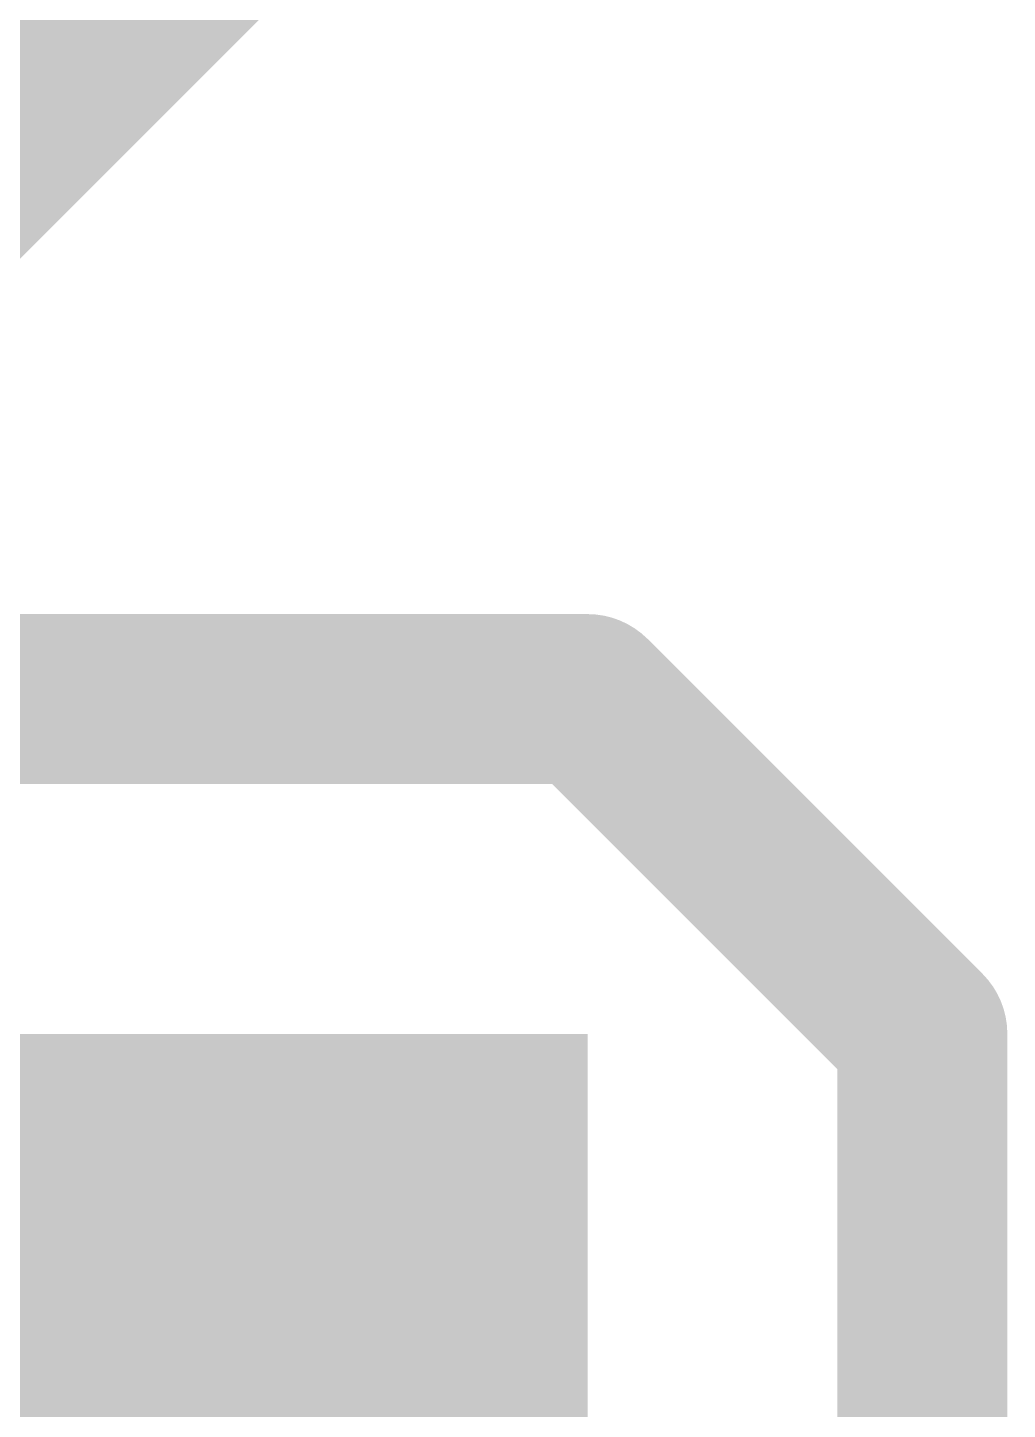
# Model space of a CAD drawing. Extents: x -3.8 to 20.4, y -39.4 to 28.1.
# Drawn here: x 14.101 to 15.272, y 5.461 to 7.112 of the extents above; entities that cross this region are included whole.
import ezdxf

# ---------------------------------------------------------------- set-up
doc = ezdxf.new("R2010")
doc.units = 0
doc.layers.add('1', color=12, linetype='CONTINUOUS')
doc.layers.add('21', color=41, linetype='CONTINUOUS')

# ---------------------------------------------------------------- blocks, each defined once
blk = doc.blocks.new('RECT')
blk.add_solid([(-0.5, -0.5), (0.5, -0.5), (-0.5, 0.5), (0.5, 0.5)])

msp = doc.modelspace()

# ---------------------------------------------------------------- linework, layer by layer
at = {"layer": '1', "const_width": 0.2032}
msp.add_lwpolyline([(13.97, 6.858), (14.39, 7.278)], dxfattribs=at)
at = {"layer": '21', "const_width": 0.2032}
for points in [[(14.77, 6.31), (13.17, 6.31)], [(15.17, 5.91), (14.77, 6.31)], [(15.17, 4.81), (15.17, 5.91)]]:
    msp.add_lwpolyline(points, dxfattribs=at)
at = {"layer": '21', "const_width": 0.1016}
for points in [[(14.8059, 6.3459, 1), (14.7341, 6.2741)], [(14.77, 6.2592, 1), (14.77, 6.3608)], [(15.2208, 5.91, 1), (15.1192, 5.91)], [(15.1341, 5.8741, 1), (15.2059, 5.9459)]]:
    msp.add_lwpolyline(points, format="xyb", dxfattribs=at)

# ---------------------------------------------------------------- block references
at = {"layer": '1', "xscale": 1.6, "yscale": 1.4, "rotation": 180}
msp.add_blockref('RECT', (13.97, 5.21), dxfattribs=at)

doc.saveas('drawing.dxf')
